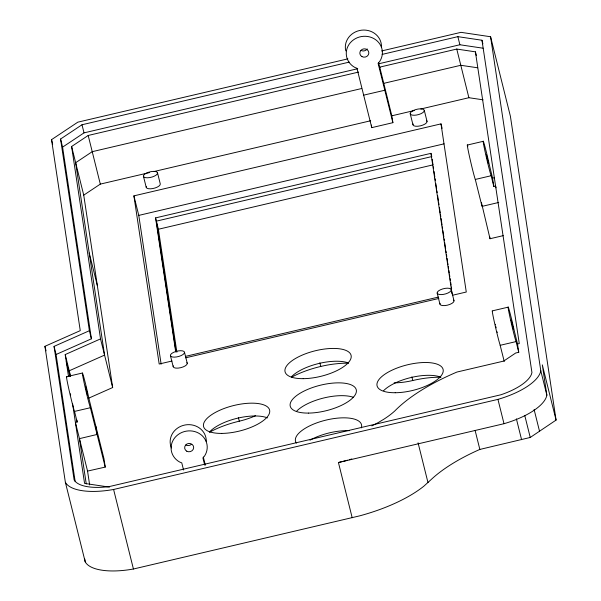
<?xml version="1.0" encoding="UTF-8"?>
<svg xmlns="http://www.w3.org/2000/svg" width="601" height="601" viewBox="0 0 601 601"><rect width="100%" height="100%" fill="white"/><g stroke="black" fill="none" stroke-linecap="round" stroke-linejoin="round"><path stroke-width="0.9" d="M347.874 58.86L77.829 122.161L51.543 139.657L80.256 330.648L44.925 346.319L65.366 482.295L85.199 561.83A54.729 21.035 -14 0 0 133.43 569.012L359.586 515.876A96.46 37.074 -14 0 0 423.923 486.134L431.601 479.14A131.356 50.476 -14 0 1 477.262 450.57L479.846 449.435L530.247 437.46L556.075 420.084L510.407 116.286L490.574 36.744L460.997 32.341L381.627 50.95M75.17 481.521L56.073 354.492L91.405 338.821L89.384 330.715L60.566 139.026L81.999 124.76L349.301 62.098M91.405 338.821L62.587 147.132L84.02 132.866L357.708 68.709M88.264 398.358L112.665 387.54L100.532 338.896L71.609 146.501L88.189 135.465L358.587 72.082M112.665 387.54L83.742 195.145L100.314 184.109L149.641 172.555M382.146 54.398L457.864 36.653L481.979 40.244L531.945 372.582L531.359 374.491A45.668 17.549 -14 0 1 500.896 394.774L109.502 486.525A45.668 17.549 -14 0 1 75.223 481.416L74.126 479.906L54.052 346.386L89.384 330.715M68.484 376.421L65.201 354.567L100.532 338.896M352.186 517.731L338.423 462.522L345.815 460.659A96.46 37.074 -14 0 0 347.528 460.193M378.69 63.789L459.885 44.759L483.076 48.208M378.487 62.459L379.824 67.815L379.719 67.124L456.76 49.064L475.414 51.844L476.308 55.45M361.712 88.512L92.231 151.677L75.651 162.713L104.574 355.108L69.243 370.779L70.047 376.136M379.719 67.124L383.761 83.344L460.802 65.284L477.675 67.793M154.202 171.48L370.674 120.756M392.889 122.679L378.089 63.315L379.644 61.542A18.105 16.7 -8.5 0 0 373.927 38.614A18.105 16.7 -8.5 0 0 349.016 44.451A18.105 16.7 -8.5 0 0 354.733 67.38L356.949 68.274L371.756 127.637L392.889 122.679L391.814 115.805L414.48 110.479M420.828 108.991L468.885 97.715L483.099 99.826M171.976 361.021L159.182 364.018L133.903 195.866L440.999 123.874L442.111 128.314M161.136 364.153L138.771 215.398L444.041 143.842M175.717 351.961L155.561 217.9L430.955 153.345L431.766 156.591L156.365 221.145L175.965 351.502M467.308 145.051L483.317 141.295M176.874 352.216L158.394 229.251L432.87 164.907M467.894 146.156A18.105 0.616 76.8 0 0 469.358 155.922A18.105 0.616 76.8 0 0 475.075 178.858L475.301 179.444L491.152 175.732L493.819 186.445L495.585 186.032L496.035 187.835M493.819 186.445L492.58 178.159L494.338 177.746M498.747 202.454L482.01 206.376L475.301 179.444M481.454 202.672L490.025 238.732L503.24 235.637M66.546 376.737L82.405 373.018M185.807 356.295L438.399 297.082M185.686 357.805L438.858 298.457M452.568 295.241L466.278 292.026L440.999 123.874M508.258 307.141L492.407 310.852A18.105 0.609 76.8 0 0 494.788 323.954A18.105 0.609 76.8 0 0 500.002 344.696L504.247 361.479M66.846 377.308A18.105 0.616 76.8 0 0 69.032 389.914A18.105 0.616 76.8 0 0 74.516 411.415L90.383 407.726L105.235 467.09L87.558 471.086L89.639 484.947M76.89 420.174L77.168 422.015L75.403 422.428L87.558 471.086M500.22 345.297L516.071 341.586L518.753 352.284L515.696 353.005L503.668 361.096L456.933 372.049A149.461 57.441 -14 0 0 394.887 410.866A78.348 30.11 -14 0 1 383.551 419.4L378.983 422.135A78.348 30.11 -14 0 1 371.854 425.884M518.753 352.284L517.506 343.997L519.272 343.584L475.414 51.844M65.366 482.295A54.729 21.035 -14 0 0 113.597 489.477L497.936 399.38A54.729 21.035 -14 0 0 540.802 370.847L490.574 36.744M338.423 462.522L504.006 423.705A54.729 21.035 -14 0 0 546.865 395.173L542.312 364.875L556.075 420.084M363.65 95.153L384.805 90.248M109.442 487.118L84.568 483.414L72.638 404.022M90.368 407.703L90.383 407.726A18.105 0.616 76.8 0 1 84.553 384.73A18.105 0.616 76.8 0 1 83.043 374.618A18.105 0.616 76.8 0 1 89.121 399.349L104.003 458.856L105.235 467.09M491.152 175.732L490.927 175.139A18.105 0.616 76.8 0 1 485.21 152.203A18.105 0.616 76.8 0 1 483.745 142.437A18.105 0.616 76.8 0 1 489.462 165.373L492.58 178.159M516.071 341.586L515.853 340.992A18.105 0.609 76.8 0 1 510.151 318.057A18.105 0.609 76.8 0 1 508.679 308.29A18.105 0.609 76.8 0 1 514.381 331.226L517.506 343.997M497.147 331.872L497.312 332.436M481.979 40.244L482.881 43.843M457.864 36.653L459.885 44.759M540.802 370.847L546.865 395.173M456.76 49.064L468.885 97.715M534.101 409.499L539.518 431.225M524.831 415.742L530.247 437.46M516.394 418.859L521.585 439.677M497.936 399.38L504.006 423.705M424.298 110.396A7.242 2.78 -14 0 1 414.089 115.272A7.242 2.78 -14 0 1 413.368 110.486A7.242 2.78 -14 0 1 424.298 110.396L427.048 121.425M410.205 113.702L412.955 124.73M451.261 289.742A7.242 2.78 -14 0 1 441.051 294.61A7.242 2.78 -14 0 1 440.33 289.825A7.242 2.78 -14 0 1 451.261 289.742L454.01 300.77M475.113 430.429L479.846 449.435M437.167 293.048L439.917 304.068M411.873 376.887L412.774 380.516A52.122 20.028 -14 0 1 440.48 377.24M418.063 442.817L427.995 482.641M319.86 362.824L320.761 366.445M238.372 417.56L239.281 421.188A52.122 20.028 -14 0 0 209.411 432.314M157.537 172.93A7.242 2.78 -14 0 1 147.328 177.798A7.242 2.78 -14 0 1 146.606 173.02A7.242 2.78 -14 0 1 157.537 172.93L160.287 183.959A7.242 2.78 -14 0 1 152.729 188.564A7.242 2.78 -14 0 1 146.328 186.49M155.561 217.9L158.394 229.251M143.444 176.236L146.193 187.264M184.499 352.276A7.242 2.78 -14 0 1 174.29 357.144A7.242 2.78 -14 0 1 173.569 352.359A7.242 2.78 -14 0 1 184.499 352.276L187.249 363.297M203.318 457.076L205.332 465.144M204.693 465.061L202.913 457.917L204.468 456.144A18.105 16.7 -8.5 0 0 198.751 433.208A18.105 16.7 -8.5 0 0 173.839 439.053A18.105 16.7 -8.5 0 0 179.556 461.981L181.772 462.875L183.553 470.012M133.903 195.866L138.771 215.398M170.406 355.574L173.156 366.602M88.189 135.465L100.314 184.109M81.999 124.76L84.02 132.866M71.609 146.501L83.742 195.145M89.226 252.976L97.309 285.407M60.566 139.026L62.587 147.132M51.543 139.657L52.67 144.18M113.597 489.477L133.43 569.012M65.201 354.567L70.595 376.188M66.275 361.704L69.866 376.113M74.532 411.445L77.168 422.015M54.052 346.386L56.073 354.492M44.925 346.319L46.052 350.834M383.761 83.344L391.814 115.805M70.4 393.828L70.67 394.977M495.885 326.704L496.133 327.815M495.404 324.292L495.509 324.878M371.35 125.053L371.756 127.637M489.747 236.884L490.025 238.732M432.179 159.363L433.013 164.907M433.291 166.755L433.569 168.611M433.99 171.383L434.823 176.927M435.101 178.775L435.379 180.623M435.793 183.403L436.627 188.947M436.904 190.795L437.182 192.643M437.603 195.423L438.437 200.967M438.715 202.815L438.993 204.663M439.406 207.435L440.24 212.987M440.518 214.835L440.796 216.683M441.074 218.531L442.051 225.007M442.328 226.855L442.606 228.703M442.884 230.551L443.854 237.027M444.131 238.875L444.409 240.723M444.687 242.571L445.664 249.047M445.942 250.895L446.22 252.743M446.498 254.591L446.776 256.439M447.054 258.287L447.467 261.059M447.745 262.915L448.023 264.763M448.301 266.611L448.579 268.459M448.857 270.307L449.278 273.079M449.556 274.927L449.833 276.783M450.111 278.631L450.389 280.479M450.667 282.327L451.081 285.099M451.359 286.947L451.636 288.796M430.955 153.345L452.08 293.874M95.814 426.229L97.046 434.47L79.445 438.647L86.251 483.925M84.779 559.058L85.199 561.83M367.226 48.921A4.523 4.177 -8.5 0 1 360.998 50.379M345.778 50.912A18.105 16.7 -8.5 0 1 361.682 30.163A18.105 16.7 -8.5 0 1 381.455 46.991M191.298 444.379A4.523 4.177 -8.5 0 1 185.822 444.98M171.458 448A18.105 16.7 -8.5 0 1 185.1 424.975A18.105 16.7 -8.5 0 1 206.278 441.592M426.702 120.771A7.242 2.78 -14 0 1 420.415 125.842A7.242 2.78 -14 0 1 413.09 123.956M453.665 300.109A7.242 2.78 -14 0 1 447.377 305.18A7.242 2.78 -14 0 1 440.052 303.302M186.896 362.643A7.242 2.78 -14 0 1 180.616 367.714A7.242 2.78 -14 0 1 173.291 365.836M255.523 415.727A37.134 14.274 -14 0 1 239.281 421.188M412.774 380.516A37.134 14.274 -14 0 1 394.136 382.852M291.688 377.143A52.122 20.028 -14 0 1 348.467 363.177M296.421 443.095A34.017 13.072 -14 0 1 326.553 419.971A34.017 13.072 -14 0 1 361.351 427.874M291.62 376.587A34.017 13.072 -14 0 1 348.264 362.884M351.788 458.976A96.46 37.074 -14 0 1 349.241 459.72M210.14 431.33A34.017 13.072 -14 0 1 267.475 417.89M383.633 390.658A34.017 13.072 -14 0 1 440.969 377.218M296.796 411.016A34.017 13.072 -14 0 1 353.441 397.314M309.996 440.187A34.017 13.072 -14 0 1 349.391 430.692M486.329 154.412L488.343 163.164L486.329 154.412M85.53 386.27L87.536 395.015L85.53 386.27M511.263 320.258L513.277 329.002L511.263 320.258M361.93 56.592A4.523 4.177 -8.5 0 0 368.841 53.046A4.523 4.177 -8.5 0 0 362.215 49.35A4.523 4.177 -8.5 0 0 361.93 56.592M186.753 451.193A4.523 4.177 -8.5 0 0 193.665 447.647A4.523 4.177 -8.5 0 0 187.039 443.951A4.523 4.177 -8.5 0 0 186.753 451.193M308.388 413.09A34.017 13.072 -14 0 0 356.348 390.214A34.017 13.072 -14 0 0 305.007 390.612A34.017 13.072 -14 0 0 308.388 413.09M395.225 392.738A34.017 13.072 -14 0 0 443.185 369.855A34.017 13.072 -14 0 0 391.844 370.261A34.017 13.072 -14 0 0 395.225 392.738M221.724 433.411A34.017 13.072 -14 0 0 269.691 410.528A34.017 13.072 -14 0 0 218.343 410.926A34.017 13.072 -14 0 0 221.724 433.411M303.212 378.668A34.017 13.072 -14 0 0 351.172 355.792A34.017 13.072 -14 0 0 299.831 356.19A34.017 13.072 -14 0 0 303.212 378.668"/></g></svg>
